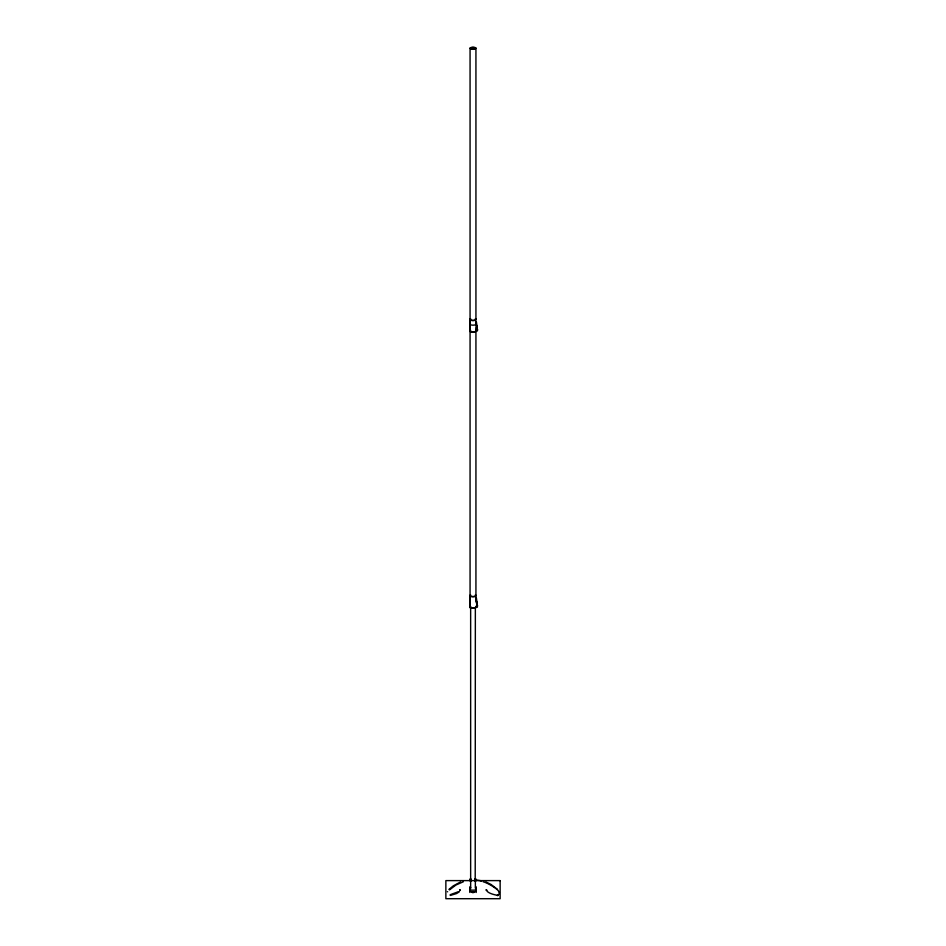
<?xml version="1.0" encoding="UTF-8"?>
<svg xmlns="http://www.w3.org/2000/svg" width="946" height="946" viewBox="0 0 946 946"><rect width="100%" height="100%" fill="white"/><g stroke="black" fill="none" stroke-linecap="round" stroke-linejoin="round"><path stroke-width="1.42" d="M481.254 881.234L481.301 881.128M470.789 881.128L470.801 878.822L470.174 878.822L470.174 881.128L470.801 880.631M475.199 880.631L474.809 881.104L474.809 878.822L475.767 878.822L475.767 881.128L474.809 881.128M475.353 608.396L475.211 881.128M481.396 880.785L475.188 879.886M477.139 329.657L475.885 321.817L477.233 331.053L477.695 329.787L476.169 329.137L476.276 330.698M477.139 605.807L475.873 597.967L477.316 607.19L477.553 605.475L476.477 606.008M476.193 606.977L476.477 605.783M459.508 891.652L456.646 893.521L450.284 895.448M448.96 889.406L453.229 885.894L460.548 881.968M449.468 889.926L455.925 885.007L463.374 881.743M498.885 891.794C498.554 889.453 487.663 882.784 483.122 881.743M458.278 891.735L450.154 894.727M499.098 891.688L499.216 891.581A3.346 3.228 0 0 1 497.631 895.33L496.283 895.093A22.728 6.646 0 0 1 486.504 890.08M477.387 329.291L476.406 321.877M477.387 605.44L476.406 598.026M470.174 879.331L470.789 879.331M474.809 879.331L475.767 879.331M447.399 891.688L447.659 891.806M485.948 881.968L490.939 884.392L497.537 889.406M475.885 321.817L476.867 329.22M475.873 597.967L476.867 605.369M470.647 880.963L470.647 888.128M476.205 886.828L476.205 892.48M475.933 48.151A2.933 0.851 0 0 1 471.534 48.896A2.933 0.851 0 0 1 471.534 47.418A2.933 0.851 0 0 1 475.933 48.151L475.933 319.571M475.933 327.257L475.933 595.72M475.637 888.471L475.637 890.836M475.353 880.809L475.353 887.963M470.647 607.096L470.647 879.165M470.363 888.223L470.363 890.671M470.067 48.151L470.067 607.249M469.795 886.828L469.795 892.48M469.76 319.571L469.76 331.1M469.748 595.72L469.748 607.249M473.887 331.75A2.377 0.698 0 0 1 472.669 331.786M475.542 319.145A2.933 0.851 0 0 1 473 320.422A2.933 0.851 0 0 1 470.469 319.145M475.542 330.674A2.933 0.851 0 0 1 473 331.963A2.933 0.851 0 0 1 470.469 330.674M475.814 330.627A3.252 0.946 0 0 1 474.868 331.88A3.252 0.946 0 0 1 470.517 331.715A3.252 0.946 0 0 1 470.706 330.438M475.294 318.897A3.252 0.946 0 0 1 475.294 320.245A3.252 0.946 0 0 1 470.706 320.245A3.252 0.946 0 0 1 470.706 318.897M474.431 607.805A2.377 0.698 0 0 1 471.534 607.793M475.542 324.738A2.933 0.851 0 0 1 471.534 325.046A2.933 0.851 0 0 1 470.458 323.875M475.542 595.294A2.933 0.851 0 0 1 473 596.571A2.933 0.851 0 0 1 470.458 595.294M475.542 606.824A2.933 0.851 0 0 1 473 608.112A2.933 0.851 0 0 1 470.458 606.824M475.814 606.776A3.252 0.946 0 0 1 474.857 608.03A3.252 0.946 0 0 1 470.517 607.864A3.252 0.946 0 0 1 470.706 606.575M475.294 595.046A3.252 0.946 0 0 1 475.294 596.382A3.252 0.946 0 0 1 470.706 596.382A3.252 0.946 0 0 1 470.706 595.046M474.431 890.032A2.377 0.698 0 0 1 471.534 890.02M474.431 891.546A2.377 2.377 0 0 1 471.498 891.499M470.741 887.655A3.015 3.015 0 0 0 470.304 888.306L470.044 889.051A3.015 3.015 0 0 0 475.696 891.002L475.956 890.257A3.015 3.015 0 0 0 475.519 887.998M448.723 895.424L448.723 895.424M497.49 895.07L497.691 895.72L497.537 894.963M459.638 889.973L460.359 890.174L459.638 889.973M486.149 889.997L486.859 890.151L486.185 889.914M500.138 880.608L445.862 880.608L445.862 898.7L500.138 898.7L500.138 880.608M471.534 48.707A2.377 0.698 0 0 0 475.353 48.258A2.377 0.698 0 0 0 472.113 47.513A2.377 0.698 0 0 0 471.534 48.707"/></g></svg>
